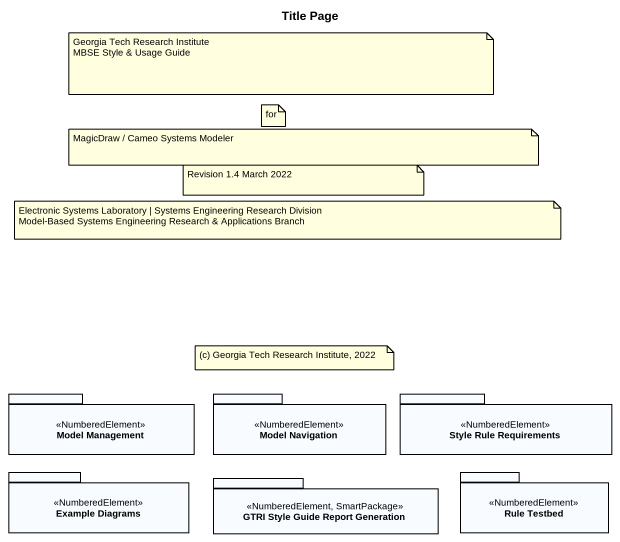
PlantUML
@startuml
title Title Page
package "Model Management" as Model_Management <<NumberedElement>> {
}
package "Model Navigation" as Model_Navigation <<NumberedElement>> {
}
package "Style Rule Requirements" as Style_Rule_Requirements <<NumberedElement>> {
}
package "Example Diagrams" as Example_Diagrams <<NumberedElement>> {
}
package "GTRI Style Guide Report Generation" as GTRI_Style_Guide_Report <<NumberedElement, SmartPackage>> {
}
package "Rule Testbed" as Rule_Testbed <<NumberedElement>> {
}
note as N1
  Georgia Tech Research Institute
  MBSE Style & Usage Guide
end note
note as N2
  for
end note
note as N3
  MagicDraw / Cameo Systems Modeler
end note
note as N4
  Revision 1.4 March 2022
end note
note as N5
  Electronic Systems Laboratory | Systems Engineering Research Division
  Model-Based Systems Engineering Research & Applications Branch
end note
note as N6
  (c) Georgia Tech Research Institute, 2022
end note
@enduml
